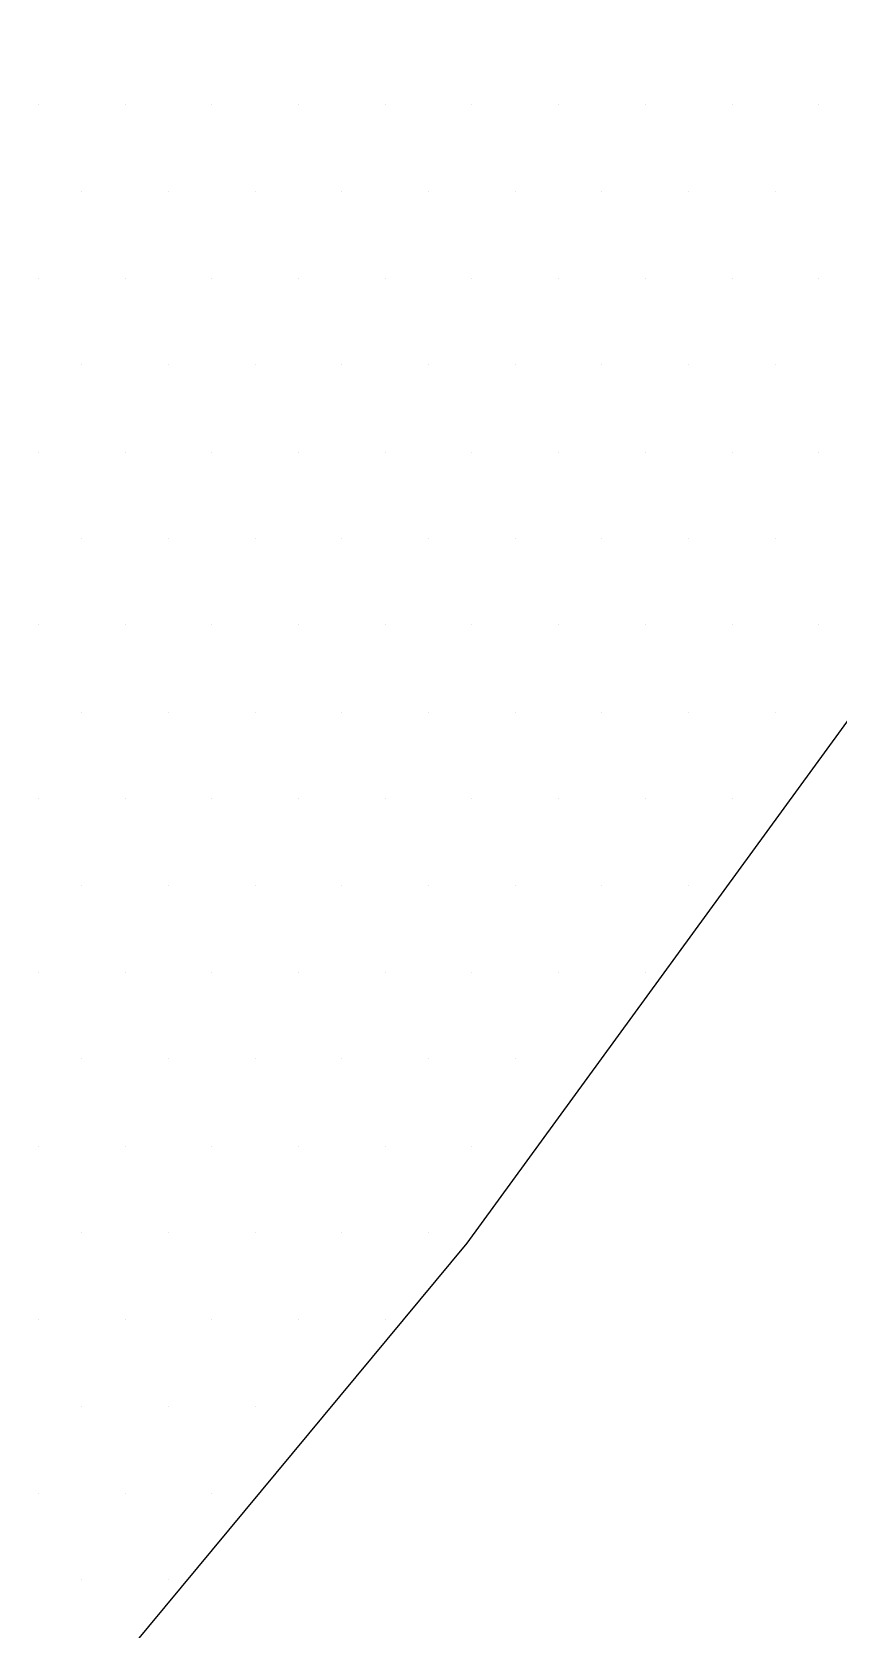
# Model space of a CAD drawing. Header units: millimetres. Extents: x 0 to 345, y 0 to 297.
# Drawn here: x 252.098 to 252.609, y 131.338 to 132.351 of the extents above; entities that cross this region are included whole.
import ezdxf

# ---------------------------------------------------------------- set-up
doc = ezdxf.new("R2010")
doc.units = ezdxf.units.MM
doc.header["$LTSCALE"] = 2
doc.linetypes.add('CACHEX2', pattern=[0.75, 0.5, -0.25])
for name, color, linetype in [('CALQUE_7', 4, 'Continuous'), ('CARTOUCHE', 7, 'Continuous'), ('rosace', 7, 'Continuous')]:
    doc.layers.add(name, color=color, linetype=linetype)

# ---------------------------------------------------------------- blocks, each defined once
blk = doc.blocks.new('A$C715108E3')
at = {"layer": 'CALQUE_7', "color": 131}
for p, q in [((-20.9824, -15.1655), (-20.9824, -15.1655)), ((-20.8904, -15.1655), (-20.8904, -15.1655)), ((-20.7993, -15.1655), (-20.7993, -15.1655)), ((-20.7073, -15.1655), (-20.7073, -15.1655)), ((-20.6153, -15.1655), (-20.6153, -15.1655)), ((-20.524, -15.1655), (-20.524, -15.1655)), ((-20.4322, -15.1655), (-20.4322, -15.1655)), ((-20.3403, -15.1655), (-20.3403, -15.1655)), ((-20.2487, -15.1655), (-20.2487, -15.1655)), ((-20.157, -15.1655), (-20.157, -15.1655)), ((-20.9367, -15.2579), (-20.9367, -15.2579)), ((-20.8448, -15.2579), (-20.8448, -15.2579)), ((-20.7528, -15.2579), (-20.7528, -15.2579)), ((-20.6616, -15.2579), (-20.6616, -15.2579)), ((-20.5695, -15.2579), (-20.5695, -15.2579)), ((-20.4779, -15.2579), (-20.4779, -15.2579)), ((-20.3864, -15.2579), (-20.3864, -15.2579)), ((-20.2946, -15.2579), (-20.2946, -15.2579)), ((-20.2026, -15.2579), (-20.2026, -15.2579)), ((-20.9824, -15.3493), (-20.9824, -15.3493)), ((-20.8904, -15.3493), (-20.8904, -15.3493)), ((-20.7993, -15.3493), (-20.7993, -15.3493)), ((-20.7073, -15.3493), (-20.7073, -15.3493)), ((-20.6153, -15.3493), (-20.6153, -15.3493)), ((-20.524, -15.3493), (-20.524, -15.3493)), ((-20.4322, -15.3493), (-20.4322, -15.3493)), ((-20.3403, -15.3493), (-20.3403, -15.3493)), ((-20.2487, -15.3493), (-20.2487, -15.3493)), ((-20.157, -15.3493), (-20.157, -15.3493)), ((-20.9367, -15.4406), (-20.9367, -15.4406)), ((-20.8448, -15.4406), (-20.8448, -15.4406)), ((-20.7528, -15.4406), (-20.7528, -15.4406)), ((-20.6616, -15.4406), (-20.6616, -15.4406)), ((-20.5695, -15.4406), (-20.5695, -15.4406)), ((-20.4779, -15.4406), (-20.4779, -15.4406)), ((-20.3864, -15.4406), (-20.3864, -15.4406)), ((-20.2946, -15.4406), (-20.2946, -15.4406)), ((-20.2026, -15.4406), (-20.2026, -15.4406)), ((-20.9824, -15.5332), (-20.9824, -15.5332)), ((-20.8904, -15.5332), (-20.8904, -15.5332)), ((-20.7993, -15.5332), (-20.7993, -15.5332)), ((-20.7073, -15.5332), (-20.7073, -15.5332)), ((-20.6153, -15.5332), (-20.6153, -15.5332)), ((-20.524, -15.5332), (-20.524, -15.5332)), ((-20.4322, -15.5332), (-20.4322, -15.5332)), ((-20.3403, -15.5332), (-20.3403, -15.5332)), ((-20.2487, -15.5332), (-20.2487, -15.5332)), ((-20.157, -15.5332), (-20.157, -15.5332)), ((-20.9367, -15.6246), (-20.9367, -15.6246)), ((-20.8448, -15.6246), (-20.8448, -15.6246)), ((-20.7528, -15.6246), (-20.7528, -15.6246)), ((-20.6616, -15.6246), (-20.6616, -15.6246)), ((-20.5695, -15.6246), (-20.5695, -15.6246)), ((-20.4779, -15.6246), (-20.4779, -15.6246)), ((-20.3864, -15.6246), (-20.3864, -15.6246)), ((-20.2946, -15.6246), (-20.2946, -15.6246)), ((-20.2026, -15.6246), (-20.2026, -15.6246)), ((-20.9824, -15.7159), (-20.9824, -15.7159)), ((-20.8904, -15.7159), (-20.8904, -15.7159)), ((-20.7993, -15.7159), (-20.7993, -15.7159)), ((-20.7073, -15.7159), (-20.7073, -15.7159)), ((-20.6153, -15.7159), (-20.6153, -15.7159)), ((-20.524, -15.7159), (-20.524, -15.7159)), ((-20.4322, -15.7159), (-20.4322, -15.7159)), ((-20.3403, -15.7159), (-20.3403, -15.7159)), ((-20.2487, -15.7159), (-20.2487, -15.7159)), ((-20.157, -15.7159), (-20.157, -15.7159)), ((-20.9367, -15.8083), (-20.9367, -15.8083)), ((-20.8448, -15.8083), (-20.8448, -15.8083)), ((-20.7528, -15.8083), (-20.7528, -15.8083)), ((-20.6616, -15.8083), (-20.6616, -15.8083)), ((-20.5695, -15.8083), (-20.5695, -15.8083)), ((-20.4779, -15.8083), (-20.4779, -15.8083)), ((-20.3864, -15.8083), (-20.3864, -15.8083)), ((-20.2946, -15.8083), (-20.2946, -15.8083)), ((-20.2026, -15.8083), (-20.2026, -15.8083)), ((-20.9824, -15.8996), (-20.9824, -15.8996)), ((-20.8904, -15.8996), (-20.8904, -15.8996)), ((-20.7993, -15.8996), (-20.7993, -15.8996)), ((-20.7073, -15.8996), (-20.7073, -15.8996)), ((-20.6153, -15.8996), (-20.6153, -15.8996)), ((-20.524, -15.8996), (-20.524, -15.8996)), ((-20.4322, -15.8996), (-20.4322, -15.8996)), ((-20.3403, -15.8996), (-20.3403, -15.8996)), ((-20.2487, -15.8996), (-20.2487, -15.8996)), ((-20.9367, -15.991), (-20.9367, -15.991)), ((-20.8448, -15.991), (-20.8448, -15.991)), ((-20.7528, -15.991), (-20.7528, -15.991)), ((-20.6616, -15.991), (-20.6616, -15.991)), ((-20.5695, -15.991), (-20.5695, -15.991)), ((-20.4779, -15.991), (-20.4779, -15.991)), ((-20.3864, -15.991), (-20.3864, -15.991)), ((-20.2946, -15.991), (-20.2946, -15.991)), ((-20.9824, -16.0834), (-20.9824, -16.0834)), ((-20.8904, -16.0834), (-20.8904, -16.0834)), ((-20.7993, -16.0834), (-20.7993, -16.0834)), ((-20.7073, -16.0834), (-20.7073, -16.0834)), ((-20.6153, -16.0834), (-20.6153, -16.0834)), ((-20.524, -16.0834), (-20.524, -16.0834)), ((-20.4322, -16.0834), (-20.4322, -16.0834)), ((-20.3403, -16.0834), (-20.3403, -16.0834)), ((-20.9367, -16.1747), (-20.9367, -16.1747)), ((-20.8448, -16.1747), (-20.8448, -16.1747)), ((-20.7528, -16.1747), (-20.7528, -16.1747)), ((-20.6616, -16.1747), (-20.6616, -16.1747)), ((-20.5695, -16.1747), (-20.5695, -16.1747)), ((-20.4779, -16.1747), (-20.4779, -16.1747)), ((-20.9824, -16.2673), (-20.9824, -16.2673)), ((-20.8904, -16.2673), (-20.8904, -16.2673)), ((-20.7993, -16.2673), (-20.7993, -16.2673)), ((-20.7073, -16.2673), (-20.7073, -16.2673)), ((-20.6153, -16.2673), (-20.6153, -16.2673)), ((-20.524, -16.2673), (-20.524, -16.2673)), ((-20.9367, -16.3587), (-20.9367, -16.3587)), ((-20.8448, -16.3587), (-20.8448, -16.3587)), ((-20.7528, -16.3587), (-20.7528, -16.3587)), ((-20.6616, -16.3587), (-20.6616, -16.3587)), ((-20.5695, -16.3587), (-20.5695, -16.3587)), ((-20.9824, -16.45), (-20.9824, -16.45)), ((-20.8904, -16.45), (-20.8904, -16.45)), ((-20.7993, -16.45), (-20.7993, -16.45)), ((-20.7073, -16.45), (-20.7073, -16.45)), ((-20.6153, -16.45), (-20.6153, -16.45)), ((-20.9367, -16.5424), (-20.9367, -16.5424)), ((-20.8448, -16.5424), (-20.8448, -16.5424)), ((-20.7528, -16.5424), (-20.7528, -16.5424)), ((-20.9824, -16.6339), (-20.9824, -16.6339)), ((-20.8904, -16.6339), (-20.8904, -16.6339)), ((-20.7993, -16.6339), (-20.7993, -16.6339)), ((-20.9367, -16.7251), (-20.9367, -16.7251)), ((-20.8448, -16.7251), (-20.8448, -16.7251))]:
    blk.add_line(p, q, dxfattribs=at)
blk.add_lwpolyline([(-13.4372, -9.6448), (-17.1584, -8.2441), (-18.0286, -7.9298), (-18.0526, -7.5674), (-19.5918, -4.1428), (-19.9715, -4.6917), (-20.3358, -5.3705), (-20.5244, -6.0493), (-18.8268, -9.8581), (-21.759, -9.5491), (-21.8471, -10.1027), (-21.9097, -10.8565), (-21.9352, -11.1957), (-19.0429, -11.5482), (-21.5982, -15.1374), (-21.3595, -15.879), (-21.1447, -16.5576), (-21.0193, -16.9601), (-20.5289, -16.3696), (-17.1333, -11.706), (-13.6302, -12.0681)], dxfattribs=at)
blk = doc.blocks.new('A$C581E6685')
at = {"layer": 'rosace', "color": 32, "linetype": 'CACHEX2', "ltscale": 1.5}
blk.add_ellipse((-38.0538, 23.8138), major_axis=(-19.0311, -3.534), ratio=0.590567, dxfattribs=at)
at = {"layer": 'rosace', "color": 32}
blk.add_ellipse((-37.6144, 23.8499), major_axis=(-13.5768, -4.2839), ratio=0.791971, dxfattribs=at)
at = {"layer": 'CARTOUCHE'}
blk.add_blockref('A$C715108E3', (-31.6739, 36.3189), dxfattribs=at)

msp = doc.modelspace()

# ---------------------------------------------------------------- linework, layer by layer
at = {"layer": 'CARTOUCHE'}
msp.add_rational_spline([(246.4248, 143.8548), (246.4248, 132.9636), (246.4248, 122.0725), (246.4248, 118.2325), (250.2648, 118.2325), (295.8041, 118.2325), (341.3433, 118.2325), (345.1833, 118.2325), (345.1833, 122.0725), (345.1833, 132.9636), (345.1833, 143.8548), (345.1833, 147.6948), (341.3433, 147.6948), (295.8041, 147.6948), (250.2648, 147.6948), (246.4248, 147.6948), (246.4248, 143.8548)], [1, 1, 1, 0.707106781187, 1, 1, 1, 0.707106781187, 1, 1, 1, 0.707106781187, 1, 1, 1, 0.707106781187, 1], degree=2, knots=[0, 0, 0, 1, 1, 2.570796, 2.570796, 3.570796, 3.570796, 5.141593, 5.141593, 6.141593, 6.141593, 7.712389, 7.712389, 8.712389, 8.712389, 10.283185, 10.283185, 10.283185], dxfattribs=at)

# ---------------------------------------------------------------- block references
at = {"layer": 'CARTOUCHE', "xscale": 0.6000000000000015, "yscale": 0.6000000000000015, "zscale": 0.6000000000000015}
msp.add_blockref('A$C581E6685', (283.6955, 119.613), dxfattribs=at)

doc.saveas('drawing.dxf')
